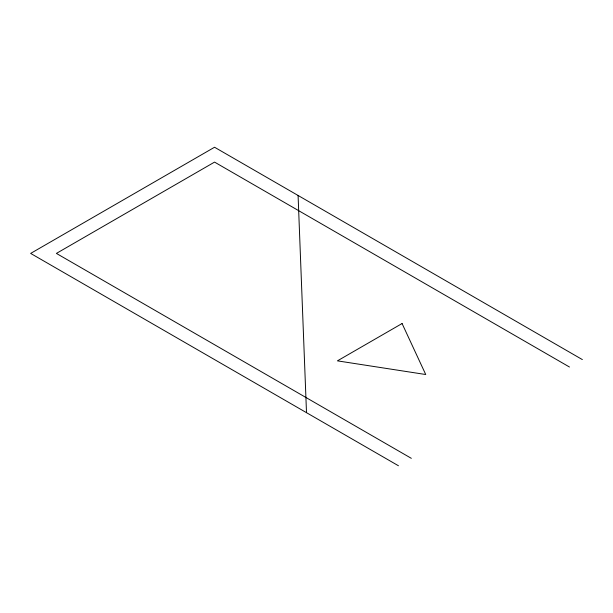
<?xml version="1.0" encoding="UTF-8"?>
<svg xmlns="http://www.w3.org/2000/svg" width="613" height="613" viewBox="0 0 613 613"><rect width="100%" height="100%" fill="white"/><g stroke="black" fill="none" stroke-linecap="round" stroke-linejoin="round"><path stroke-width="0.92" d="M582.35 359.586L214.55 147.243L30.65 253.414L398.45 465.757M569.477 367.018L214.55 162.1L56.396 253.414L411.323 458.325M298.087 195.47L306.5 412.672M402.074 323.534L337.418 360.858L425.736 374.52L402.074 323.534"/></g></svg>
